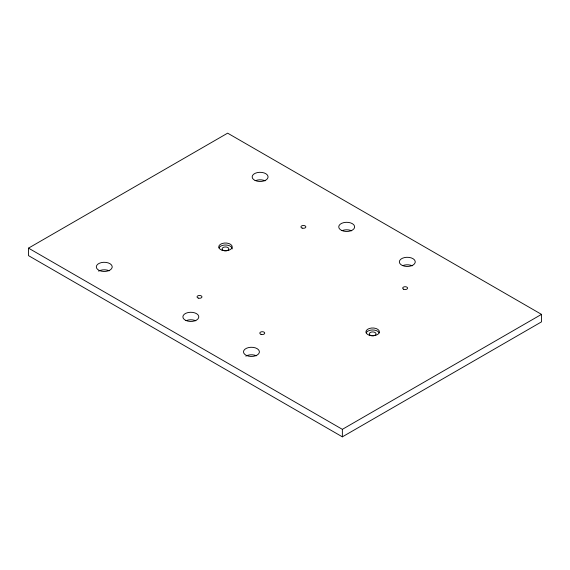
<?xml version="1.0" encoding="UTF-8"?>
<svg xmlns="http://www.w3.org/2000/svg" width="570" height="570" viewBox="0 0 570 570"><rect width="100%" height="100%" fill="white"/><g stroke="black" fill="none" stroke-linecap="round" stroke-linejoin="round"><path stroke-width="0.85" d="M28.5 248.135L227.637 133.159L541.5 314.369L541.5 321.865L342.363 436.841L28.5 255.631L28.5 248.135L342.363 429.338L541.5 314.369M342.363 429.338L342.363 436.841M255.773 180.548A7.959 4.596 0 0 1 265.114 180.825M98.631 271.128A7.959 4.596 0 0 1 109.269 270.807M186.504 320.511A7.959 4.596 0 0 1 195.852 320.796M342.356 230.537A7.959 4.596 0 0 1 351.697 230.814M402.962 265.527A7.959 4.596 0 0 1 412.309 265.805M245.82 356.108A7.959 4.596 0 0 1 256.457 355.787M218.973 247.879A6.733 3.89 0 0 1 226.354 245.029A6.733 3.89 0 0 1 232.211 248.883M366.161 332.859A6.733 3.89 0 0 1 372.666 329.973A6.733 3.89 0 0 1 379.171 332.859M402.292 265.449A7.959 4.596 0 0 0 415.159 262.599A7.959 4.596 0 0 0 404.444 257.59A7.959 4.596 0 0 0 402.292 265.449M246.44 355.431A7.959 4.596 0 0 0 259.307 352.581A7.959 4.596 0 0 0 248.598 347.572A7.959 4.596 0 0 0 246.44 355.431M341.679 230.458A7.959 4.596 0 0 0 354.554 227.608A7.959 4.596 0 0 0 343.838 222.599A7.959 4.596 0 0 0 341.679 230.458M185.834 320.44A7.959 4.596 0 0 0 198.702 317.583A7.959 4.596 0 0 0 187.986 312.574A7.959 4.596 0 0 0 185.834 320.44M255.096 180.469A7.959 4.596 0 0 0 267.971 177.619A7.959 4.596 0 0 0 257.255 172.61A7.959 4.596 0 0 0 255.096 180.469M99.251 270.451A7.959 4.596 0 0 0 112.119 267.601A7.959 4.596 0 0 0 101.41 262.592A7.959 4.596 0 0 0 99.251 270.451M222.108 250.251A6.733 3.89 0 0 0 232.211 246.881A6.733 3.89 0 0 0 222.108 243.518A6.733 3.89 0 0 0 222.108 250.251M369.296 335.231A6.733 3.89 0 0 0 379.399 331.861A6.733 3.89 0 0 0 369.296 328.498A6.733 3.89 0 0 0 369.296 335.231M198.274 298.096A2.451 1.411 0 0 0 201.951 296.87A2.451 1.411 0 0 0 198.274 295.645A2.451 1.411 0 0 0 198.274 298.096M302.171 228.114A2.451 1.411 0 0 0 305.848 226.888A2.451 1.411 0 0 0 302.171 225.663A2.451 1.411 0 0 0 302.171 228.114M403.403 289.125A2.451 1.411 0 0 0 407.5 288.491A2.451 1.411 0 0 0 404.501 286.76A2.451 1.411 0 0 0 403.403 289.125M261.046 334.341A2.451 1.411 0 0 0 264.722 333.115A2.451 1.411 0 0 0 261.046 331.89A2.451 1.411 0 0 0 261.046 334.341M223.704 250.536A3.37 1.945 0 0 0 228.841 248.947A3.37 1.945 0 0 0 223.882 247.173A3.37 1.945 0 0 0 223.704 250.536M370.543 335.374A3.37 1.945 0 0 0 375.993 334.17A3.37 1.945 0 0 0 371.455 332.046A3.37 1.945 0 0 0 370.543 335.374"/></g></svg>
